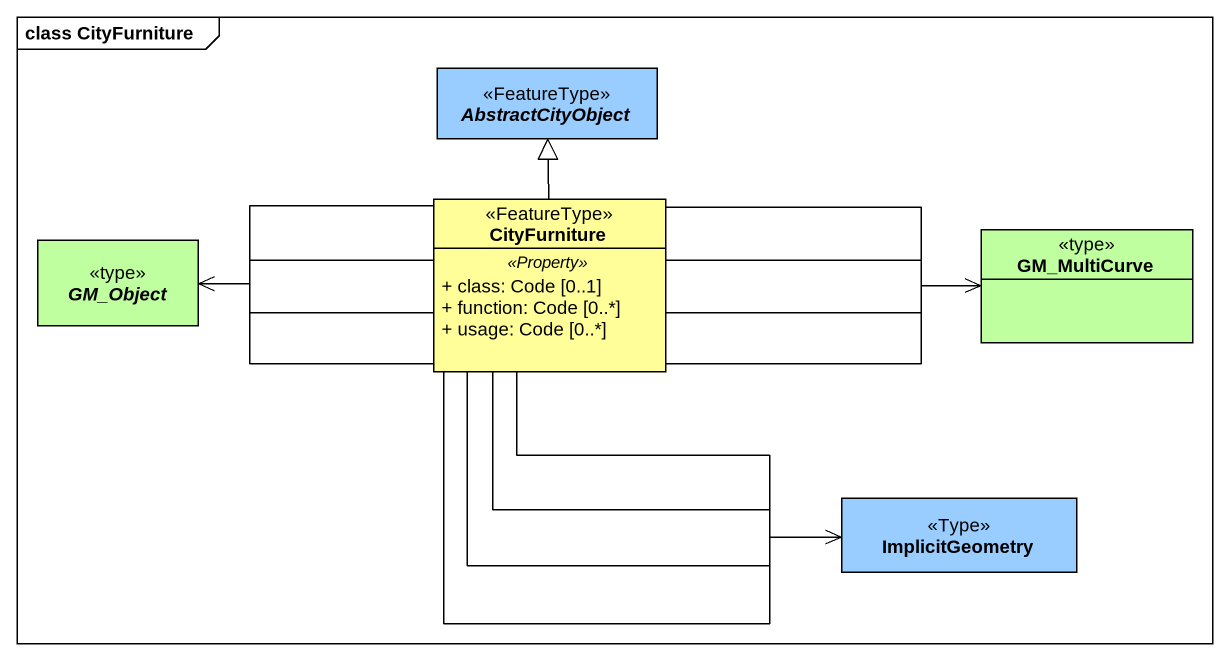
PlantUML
@startuml
mainframe class CityFurniture
hide circle
hide empty members
skinparam classAttributeIconSize 0
abstract class AbstractCityObject <<FeatureType>> #99CCFF
abstract class GM_Object <<type>> #C0FFA0
class CityFurniture <<FeatureType>> #FFFE99 {
  .. <<Property>> ..
  + class: Code [0..1]
  + function: Code [0..*]
  + usage: Code [0..*]
}
class GM_MultiCurve <<type>> #C0FFA0
class ImplicitGeometry <<Type>> #99CCFF
CityFurniture -up-|> AbstractCityObject
CityFurniture -left-> GM_Object
CityFurniture -left-> GM_Object
CityFurniture -left-> GM_Object
CityFurniture -left-> GM_Object
CityFurniture -right-> GM_MultiCurve
CityFurniture -right-> GM_MultiCurve
CityFurniture -right-> GM_MultiCurve
CityFurniture -right-> GM_MultiCurve
CityFurniture --> ImplicitGeometry
CityFurniture --> ImplicitGeometry
CityFurniture --> ImplicitGeometry
CityFurniture --> ImplicitGeometry
@enduml
